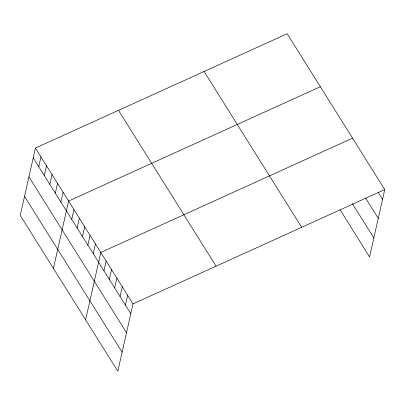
<?xml version="1.0" encoding="UTF-8"?>
<svg xmlns="http://www.w3.org/2000/svg" width="405" height="405" viewBox="0 0 405 405"><rect width="100%" height="100%" fill="white"/><g stroke="black" fill="none" stroke-linecap="round" stroke-linejoin="round"><path stroke-width="0.61" d="M35.427 148.068L20.25 215.419L117.814 371.248L132.992 303.897L35.427 148.068L287.185 33.752L384.75 189.581L369.573 256.932L340.058 209.795M38.753 166.683L40.956 156.897M44.282 175.512L46.484 165.731M49.81 184.341L52.012 174.56M55.338 193.175L57.545 183.389M60.866 202.004L63.074 192.218M53.425 268.404L68.602 201.052L320.355 86.736M71.761 219.404L73.968 209.618M77.127 227.974L79.334 218.189M82.493 236.545L84.701 226.76M87.86 245.116L90.067 235.33M93.226 253.687L95.433 243.901M85.617 319.823L100.799 252.472L352.552 138.156M103.958 270.824L106.166 261.043M109.325 279.394L111.532 269.614M114.691 287.965L116.898 278.184M120.057 296.536L122.264 286.755M125.423 305.107L127.631 295.326M132.992 303.897L384.75 189.581M378.184 192.4L382.548 199.361M365.518 198.005L378.265 218.361M352.391 203.649L373.856 237.932M204.105 71.477L301.669 227.306M118.508 110.347L216.073 266.171M33.225 157.854L130.79 313.678M28.942 176.848L126.507 332.677M24.533 196.425L122.097 352.249"/></g></svg>
